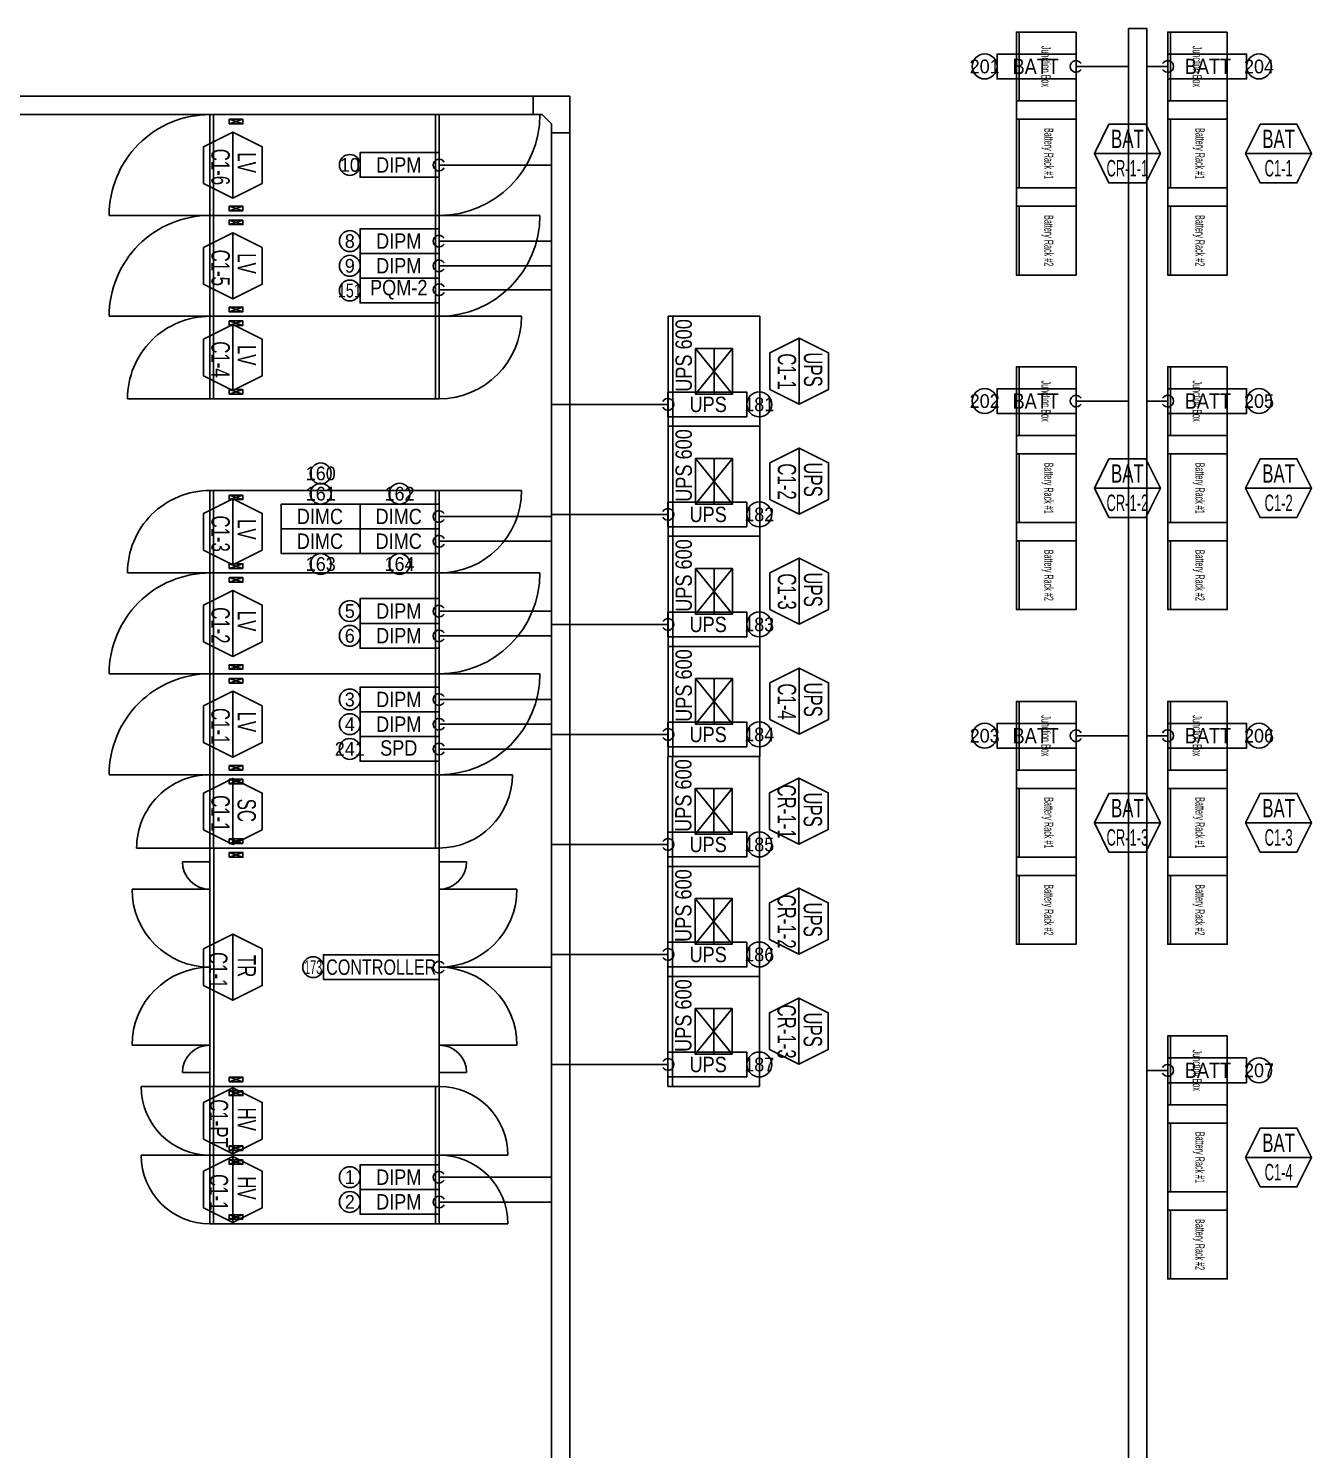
# Model space of a CAD drawing. Header units: millimetres. Extents: x 89450 to 753248, y -530175 to 1209785.
# Drawn here: x 119874 to 133874, y -228256 to -212755 of the extents above; entities that cross this region are included whole.
import ezdxf
from ezdxf.enums import TextEntityAlignment as Align

# ---------------------------------------------------------------- set-up
doc = ezdxf.new("R2010")
doc.units = ezdxf.units.MM
doc.header["$LTSCALE"] = 150
for name, color, linetype in [('------00 Switch Gear', 3, 'Continuous'), ('------00 Switch Gear_Number', 1, 'Continuous'), ('-----29 Indicator', 1, 'Continuous'), ('-----99 EPMS CABLE DUCT', 4, 'Continuous'), ('-----99 EPMS CONDUIT', 4, 'Continuous'), ('-----99 EPMS DEVICE', 3, 'Continuous'), ('e-panel-name', 7, 'Continuous')]:
    doc.layers.add(name, color=color, linetype=linetype)
doc.layers.add('NOPLOT', color=191, linetype='Continuous', plot=False)
doc.styles.add('ELEC', font='')
doc.styles.get('ELEC').set_extended_font_data('Dotum')

# ---------------------------------------------------------------- blocks, each defined once
blk = doc.blocks.new('A$C2e8f9a8b')
at = {"color": 0}
blk.add_line((30, 750), (30, 0), dxfattribs=at)
blk.add_lwpolyline([(650, 0), (0, 0), (0, 750), (650, 750)], close=True, dxfattribs=at)
blk = doc.blocks.new('UPS 600kV')
at = {"layer": '------00 Switch Gear', "color": 161}
blk.add_line((800, 850), (-402, 850), dxfattribs=at)
blk.add_lwpolyline([(798, -100), (-402, -100), (-402, 900), (798, 900)], close=True, dxfattribs=at)
at = {"layer": 'NOPLOT', "color": 161}
for p, q in [((-52, 199), (448, 601)), ((448, 199), (-52, 601)), ((-52, 400), (448, 400))]:
    blk.add_line(p, q, dxfattribs=at)
blk.add_lwpolyline([(448, 601), (448, 199), (-52, 199), (-52, 601)], close=True, dxfattribs=at)
at = {"layer": 'NOPLOT', "color": 161, "style": 'ELEC', "width": 0.85}
blk.add_text('UPS 600', height=178.2, dxfattribs=at).set_placement((-26, 731), align=Align.MIDDLE_LEFT)
blk = doc.blocks.new('750X2500')
at = {"layer": '------00 Switch Gear', "color": 161}
for p, q in [((-3250, 750), (-2458, 750)), ((-2460, 750), (-2460, 0)), ((-210, 700), (-360, 650)), ((-360, 700), (-210, 650)), ((-40, 750), (-40, 0)), ((-210, 50), (-360, 100)), ((-360, 50), (-210, 100)), ((750, 0), (-42, 0))]:
    blk.add_line(p, q, dxfattribs=at)
for points in [[(-2500, 750), (-2500, 0), (0, 0), (0, 750)], [(-360, 700), (-210, 700), (-210, 650), (-360, 650)], [(-360, 50), (-210, 50), (-210, 100), (-360, 100)]]:
    blk.add_lwpolyline(points, close=True, dxfattribs=at)
for centre, start, end in [((-2500, 750), 180, 270), ((0, 0), 0, 90)]:
    blk.add_arc(centre, 750, start, end, dxfattribs=at)
blk = doc.blocks.new('800X2500')
at = {"layer": '------00 Switch Gear', "color": 161}
for p, q in [((-2460, 800), (-2460, 0)), ((800, 800), (-42, 800)), ((-40, 800), (-40, 0)), ((-210, 750), (-360, 700)), ((-360, 750), (-210, 700)), ((-3300, 0), (-2458, 0)), ((-210, 50), (-360, 100)), ((-360, 50), (-210, 100))]:
    blk.add_line(p, q, dxfattribs=at)
for points in [[(-2500, 800), (-2500, 0), (0, 0), (0, 800)], [(-360, 750), (-210, 750), (-210, 700), (-360, 700)], [(-360, 50), (-210, 50), (-210, 100), (-360, 100)]]:
    blk.add_lwpolyline(points, close=True, dxfattribs=at)
for centre, start, end in [((-2500, 0), 90, 180), ((0, 800), 270, 0)]:
    blk.add_arc(centre, 800, start, end, dxfattribs=at)
blk = doc.blocks.new('1100X2500')
at = {"layer": '------00 Switch Gear', "color": 161}
for p, q in [((-2460, 1100), (-2460, 0)), ((1100, 1100), (-42, 1100)), ((-40, 1100), (-40, 0)), ((-210, 1050), (-360, 1000)), ((-360, 1050), (-210, 1000)), ((-3600, 0), (-2458, 0)), ((-210, 50), (-360, 100)), ((-360, 50), (-210, 100))]:
    blk.add_line(p, q, dxfattribs=at)
at = {"layer": '------00 Switch Gear', "color": 161, "elevation": 0}
for points in [[(-2500, 1100), (-2500, 0), (0, 0), (0, 1100)], [(-360, 1050), (-210, 1050), (-210, 1000), (-360, 1000)], [(-360, 50), (-210, 50), (-210, 100), (-360, 100)]]:
    blk.add_lwpolyline(points, close=True, dxfattribs=at)
at = {"layer": '------00 Switch Gear', "color": 161}
for centre, start, end in [((-2500, 0), 90, 180), ((0, 1100), 270, 0)]:
    blk.add_arc(centre, 1100, start, end, dxfattribs=at)
blk = doc.blocks.new('900X2500')
at = {"layer": '------00 Switch Gear', "color": 161}
for p, q in [((-2460, 900), (-2460, 0)), ((-210, 850), (-360, 800)), ((-360, 850), (-210, 800)), ((900, 900), (-42, 900)), ((-40, 900), (-40, 0)), ((-3400, 0), (-2458, 0)), ((-210, 50), (-360, 100)), ((-360, 50), (-210, 100))]:
    blk.add_line(p, q, dxfattribs=at)
at = {"layer": '------00 Switch Gear', "color": 161, "elevation": 0}
for points in [[(-2500, 900), (-2500, 0), (0, 0), (0, 900)], [(-360, 850), (-210, 850), (-210, 800), (-360, 800)], [(-360, 50), (-210, 50), (-210, 100), (-360, 100)]]:
    blk.add_lwpolyline(points, close=True, dxfattribs=at)
at = {"layer": '------00 Switch Gear', "color": 161}
for centre, start, end in [((-2500, 0), 90, 180), ((0, 900), 270, 0)]:
    blk.add_arc(centre, 900, start, end, dxfattribs=at)

msp = doc.modelspace()

# ---------------------------------------------------------------- linework, layer by layer
at = {"layer": '------00 Switch Gear', "color": 161}
for p, q in [((121896, -224295, 0), (121896, -221695, 0)), ((122214, -221795, 0), (122064, -221745, 0)), ((122214, -221745, 0), (122064, -221795, 0)), ((121554, -221845, 0), (121854, -221845, 0)), ((124654, -221845, 0), (124354, -221845, 0)), ((121854, -222145, 0), (121004, -222145, 0)), ((124354, -222145, 0), (125204, -222145, 0)), ((121854, -223845, 0), (121004, -223845, 0)), ((124354, -223845, 0), (125204, -223845, 0)), ((121854, -224145, 0), (121554, -224145, 0)), ((124354, -224145, 0), (124654, -224145, 0)), ((122214, -224245, 0), (122064, -224195, 0)), ((122214, -224195, 0), (122064, -224245, 0))]:
    msp.add_line(p, q, dxfattribs=at)
at = {"layer": '------00 Switch Gear', "color": 161, "elevation": 0}
for points in [[(131304, -212795), (130654, -212795), (130654, -215445), (131304, -215445)], [(131304, -216445), (130654, -216445), (130654, -219095), (131304, -219095)], [(132954, -216445), (132304, -216445), (132304, -219095), (132954, -219095)], [(131304, -220095), (130654, -220095), (130654, -222745), (131304, -222745)], [(132954, -220095), (132304, -220095), (132304, -222745), (132954, -222745)], [(121854, -224295), (121854, -221695), (124354, -221695), (124354, -224295)], [(122064, -221795), (122064, -221745), (122214, -221745), (122214, -221795)], [(132954, -223745), (132304, -223745), (132304, -226395), (132954, -226395)], [(122064, -224245), (122064, -224195), (122214, -224195), (122214, -224245)]]:
    msp.add_lwpolyline(points, close=True, dxfattribs=at)
at = {"layer": '------00 Switch Gear', "color": 161}
msp.add_lwpolyline([(132954, -212795), (132304, -212795), (132304, -215445), (132954, -215445)], close=True, dxfattribs=at)
for centre, radius, start, end in [((121854, -221845, 0), 300, 180, 270), ((124354, -221845, 0), 300, 270, 0), ((121854, -222145, 0), 850, 180, 270), ((124354, -222145, 0), 850, 270, 0), ((121854, -223845, 0), 850, 90, 180), ((124354, -223845, 0), 850, 0, 90), ((121854, -224145, 0), 300, 90, 180), ((124354, -224145, 0), 300, 0, 90)]:
    msp.add_arc(centre, radius, start, end, dxfattribs=at)
at = {"layer": '------00 Switch Gear_Number', "color": 1}
for points in [[(122104, -213885), (122104, -214605), (122424, -214445), (122424, -214045), (122104, -213885), (121784, -214045), (121784, -214445), (122104, -214605)], [(122104, -214985), (122104, -215705), (122424, -215545), (122424, -215145), (122104, -214985), (121784, -215145), (121784, -215545), (122104, -215705)], [(122104, -215985), (122104, -216705), (122424, -216545), (122424, -216145), (122104, -215985), (121784, -216145), (121784, -216545), (122104, -216705)], [(128284, -216132), (128284, -216852), (127964, -216693), (127964, -216292), (128284, -216132), (128604, -216292), (128604, -216693), (128284, -216852)], [(128284, -217332), (128284, -218052), (127964, -217893), (127964, -217492), (128284, -217332), (128604, -217492), (128604, -217893), (128284, -218052)], [(122104, -217885), (122104, -218605), (122424, -218445), (122424, -218045), (122104, -217885), (121784, -218045), (121784, -218445), (122104, -218605)], [(128284, -218532), (128284, -219252), (127964, -219093), (127964, -218692), (128284, -218532), (128604, -218692), (128604, -219093), (128284, -219252)], [(122104, -218885), (122104, -219605), (122424, -219445), (122424, -219045), (122104, -218885), (121784, -219045), (121784, -219445), (122104, -219605)], [(128284, -219732), (128284, -220452), (127964, -220293), (127964, -219892), (128284, -219732), (128604, -219892), (128604, -220293), (128284, -220452)], [(122104, -219985), (122104, -220705), (122424, -220545), (122424, -220145), (122104, -219985), (121784, -220145), (121784, -220545), (122104, -220705)], [(122104, -220935), (122104, -221655), (122424, -221495), (122424, -221095), (122104, -220935), (121784, -221095), (121784, -221495), (122104, -221655)], [(128280, -220932), (128280, -221652), (127960, -221493), (127960, -221092), (128280, -220932), (128600, -221092), (128600, -221493), (128280, -221652)], [(128280, -222132), (128280, -222852), (127960, -222693), (127960, -222292), (128280, -222132), (128600, -222292), (128600, -222693), (128280, -222852)], [(128280, -223332), (128280, -224052), (127960, -223893), (127960, -223492), (128280, -223332), (128600, -223492), (128600, -223893), (128280, -224052)]]:
    msp.add_lwpolyline(points, dxfattribs=at)
at = {"layer": '------00 Switch Gear_Number', "elevation": 0}
for points in [[(132224, -214120), (131504, -214120), (131663, -213800), (132064, -213800), (132224, -214120), (132064, -214440), (131663, -214440), (131504, -214120)], [(132224, -217770), (131504, -217770), (131663, -217450), (132064, -217450), (132224, -217770), (132064, -218090), (131663, -218090), (131504, -217770)], [(133874, -217770), (133154, -217770), (133313, -217450), (133714, -217450), (133874, -217770), (133714, -218090), (133313, -218090), (133154, -217770)], [(132224, -221420), (131504, -221420), (131663, -221100), (132064, -221100), (132224, -221420), (132064, -221740), (131663, -221740), (131504, -221420)], [(133874, -221420), (133154, -221420), (133313, -221100), (133714, -221100), (133874, -221420), (133714, -221740), (133313, -221740), (133154, -221420)], [(133874, -225070), (133154, -225070), (133313, -224750), (133714, -224750), (133874, -225070), (133714, -225390), (133313, -225390), (133154, -225070)]]:
    msp.add_lwpolyline(points, dxfattribs=at)
at = {"layer": '------00 Switch Gear_Number'}
msp.add_lwpolyline([(133874, -214120), (133154, -214120), (133313, -213800), (133714, -213800), (133874, -214120), (133714, -214440), (133313, -214440), (133154, -214120)], dxfattribs=at)
at = {"layer": '------00 Switch Gear_Number', "color": 1, "elevation": 0}
for points in [[(122104, -222635), (122104, -223355), (122424, -223195), (122424, -222795), (122104, -222635), (121784, -222795), (121784, -223195), (122104, -223355)], [(122104, -224310), (122104, -225030), (122424, -224870), (122424, -224470), (122104, -224310), (121784, -224470), (121784, -224870), (122104, -225030)], [(122104, -225060), (122104, -225780), (122424, -225620), (122424, -225220), (122104, -225060), (121784, -225220), (121784, -225620), (122104, -225780)]]:
    msp.add_lwpolyline(points, dxfattribs=at)
at = {"layer": '-----29 Indicator'}
for centre, radius in [((130307, -213170), 136), ((133300, -213170), 136), ((123380, -214244), 114), ((123380, -215075), 114), ((123380, -215344), 114), ((123380, -215614), 114), ((130307, -216820), 136), ((133300, -216820), 136), ((127847, -216856), 136), ((123063, -217609), 114), ((123063, -217830), 114), ((123923, -217830), 114), ((127847, -218056), 136), ((123063, -218597), 114), ((123923, -218597), 114), ((123380, -219110), 114), ((127847, -219256), 136), ((123380, -219380), 114), ((123380, -220075), 114), ((123380, -220344), 114), ((127847, -220456), 136), ((130307, -220470), 136), ((133300, -220470), 136), ((123380, -220614), 114), ((127847, -221656), 136), ((127847, -222856), 136), ((122980, -222994, 0), 114), ((127847, -224056), 136), ((133300, -224120), 136), ((123380, -225285), 114), ((123380, -225555), 114)]:
    msp.add_circle(centre, radius, dxfattribs=at)
at = {"layer": '-----99 EPMS CABLE DUCT'}
for points in [[(131875, -212755), (132075, -212755), (132075, -230856), (131875, -230856)], [(115034, -213495), (125379, -213495), (125379, -213695), (115034, -213695)], [(125579, -213895), (125779, -213895), (125779, -230856), (125579, -230856)]]:
    msp.add_lwpolyline(points, close=True, dxfattribs=at)
msp.add_lwpolyline([(125379, -213695), (125379, -213495), (125779, -213495), (125779, -213895), (125579, -213895), (125579, -213795), (125479, -213695), (125379, -213695)], dxfattribs=at)
at = {"layer": '-----99 EPMS CONDUIT'}
for p, q in [((131304, -213170), (131875, -213170)), ((132304, -213170), (132075, -213170)), ((124354, -214245), (125579, -214245)), ((124354, -215075), (125579, -215075)), ((124354, -215345), (125579, -215345)), ((124354, -215605), (125579, -215605)), ((126850, -216856), (125575, -216856)), ((131304, -216820), (131875, -216820)), ((132304, -216820), (132075, -216820)), ((124354, -218079), (125579, -218079)), ((126850, -218056), (125575, -218056)), ((124354, -218349), (125579, -218349)), ((124354, -219111), (125579, -219111)), ((126850, -219256), (125575, -219256)), ((124354, -219381), (125579, -219381)), ((124354, -220075), (125579, -220075)), ((124354, -220345), (125579, -220345)), ((126850, -220456), (125575, -220456)), ((131304, -220470), (131875, -220470)), ((132304, -220470), (132075, -220470)), ((124354, -220615), (125579, -220615)), ((126850, -221656), (125575, -221656)), ((126850, -222856), (125575, -222856)), ((124354, -222995, 0), (125579, -222995, 0)), ((126850, -224056), (125575, -224056)), ((132304, -224120), (132075, -224120)), ((124354, -225286), (125579, -225286)), ((124354, -225556), (125579, -225556))]:
    msp.add_line(p, q, dxfattribs=at)
for centre, start, end in [((131304, -213170), 30, 330), ((132304, -213170), 210, 150), ((124354, -214245), 30, 330), ((124354, -215075), 30, 330), ((124354, -215345), 30, 330), ((124354, -215605), 30, 330), ((126850, -216856), 210, 150), ((131304, -216820), 30, 330), ((132304, -216820), 210, 150), ((124354, -218079), 30, 330), ((126850, -218056), 210, 150), ((124354, -218349), 30, 330), ((124354, -219111), 30, 330), ((124354, -219381), 30, 330), ((126850, -219256), 210, 150), ((124354, -220075), 30, 330), ((124354, -220345), 30, 330), ((126850, -220456), 210, 150), ((131304, -220470), 30, 330), ((132304, -220470), 210, 150), ((124354, -220615), 30, 330), ((126850, -221656), 210, 150), ((126850, -222856), 210, 150), ((124354, -222995, 0), 30, 330), ((126850, -224056), 210, 150), ((132304, -224120), 210, 150), ((124354, -225286), 30, 330), ((124354, -225556), 30, 330)]:
    msp.add_arc(centre, 63.8, start, end, dxfattribs=at)
at = {"layer": '-----99 EPMS DEVICE', "elevation": 0}
for points in [[(131304, -213035), (130443, -213035), (130443, -213305), (131304, -213305)], [(131304, -216685), (130443, -216685), (130443, -216955), (131304, -216955)], [(132304, -216685), (133164, -216685), (133164, -216955), (132304, -216955)], [(131304, -220335), (130443, -220335), (130443, -220605), (131304, -220605)], [(132304, -220335), (133164, -220335), (133164, -220605), (132304, -220605)], [(132304, -223985), (133164, -223985), (133164, -224255), (132304, -224255)], [(124354, -225150), (123493, -225150), (123493, -225420), (124354, -225420)], [(124354, -225420), (123493, -225420), (123493, -225690), (124354, -225690)]]:
    msp.add_lwpolyline(points, close=True, dxfattribs=at)
at = {"layer": '-----99 EPMS DEVICE'}
for points in [[(132304, -213035), (133164, -213035), (133164, -213305), (132304, -213305)], [(124354, -214109), (123493, -214109), (123493, -214379), (124354, -214379)], [(124354, -214940), (123493, -214940), (123493, -215209), (124354, -215209)], [(124354, -215209), (123493, -215209), (123493, -215479), (124354, -215479)], [(124354, -215479), (123493, -215479), (123493, -215749), (124354, -215749)], [(126850, -216722), (127711, -216722), (127711, -216991), (126850, -216991)], [(123493, -217944), (122633, -217944), (122633, -218213), (123493, -218213)], [(124354, -217944), (123493, -217944), (123493, -218213), (124354, -218213)], [(126850, -217922), (127711, -217922), (127711, -218191), (126850, -218191)], [(123493, -218213), (122633, -218213), (122633, -218483), (123493, -218483)], [(124354, -218213), (123493, -218213), (123493, -218483), (124354, -218483)], [(124354, -218975), (123493, -218975), (123493, -219245), (124354, -219245)], [(126850, -219122), (127711, -219122), (127711, -219391), (126850, -219391)], [(124354, -219245), (123493, -219245), (123493, -219515), (124354, -219515)], [(124354, -219940), (123493, -219940), (123493, -220209), (124354, -220209)], [(124354, -220209), (123493, -220209), (123493, -220479), (124354, -220479)], [(126850, -220322), (127711, -220322), (127711, -220591), (126850, -220591)], [(124354, -220479), (123493, -220479), (123493, -220749), (124354, -220749)], [(126850, -221522), (127711, -221522), (127711, -221791), (126850, -221791)], [(126850, -222722), (127711, -222722), (127711, -222991), (126850, -222991)], [(126850, -223922), (127711, -223922), (127711, -224191), (126850, -224191)]]:
    msp.add_lwpolyline(points, close=True, dxfattribs=at)
at = {"layer": '-----99 EPMS DEVICE', "color": 2, "elevation": 0}
msp.add_lwpolyline([(124354, -222859), (123093, -222859), (123093, -223129), (124354, -223129)], close=True, dxfattribs=at)

# ---------------------------------------------------------------- block references
at = {"layer": '------00 Switch Gear', "color": 161, "xscale": -1, "rotation": 180}
for p in [(130654, -212795), (132304, -212795), (130654, -213745), (132304, -213745), (130654, -214695), (132304, -214695), (130654, -216445), (132304, -216445), (130654, -217395), (132304, -217395), (130654, -218345), (132304, -218345), (130654, -220095), (132304, -220095), (130654, -221045), (132304, -221045), (130654, -221995), (132304, -221995), (132304, -223745), (132304, -224695), (132304, -225645)]:
    msp.add_blockref('A$C2e8f9a8b', p, dxfattribs=at)
at = {"layer": '------00 Switch Gear', "rotation": 90}
for p in [(127754, -216693), (127754, -217893), (127754, -219093), (127754, -220293), (127750, -221493), (127750, -222693), (127750, -223893)]:
    msp.add_blockref('UPS 600kV', p, dxfattribs=at)
at = {"layer": 'e-panel-name', "rotation": 180}
for name, p in [('1100X2500', (121854, -213695)), ('1100X2500', (121854, -214795)), ('900X2500', (121854, -215895)), ('900X2500', (121854, -217795)), ('1100X2500', (121854, -218695)), ('1100X2500', (121854, -219795)), ('800X2500', (121854, -220895)), ('750X2500', (121854, -224295)), ('750X2500', (121854, -225045))]:
    msp.add_blockref(name, p, dxfattribs=at)

# ---------------------------------------------------------------- texts
at = {"layer": '------00 Switch Gear', "color": 161, "style": 'ELEC', "width": 0.6}
for s, p in [('Junction Box', (130976, -213170)), ('Junction Box', (132626, -213170)), ('Battery Rack #1', (131007, -214120)), ('Battery Rack #1', (132657, -214120)), ('Battery Rack #2', (131007, -215070)), ('Battery Rack #2', (132657, -215070)), ('Junction Box', (130976, -216820)), ('Junction Box', (132626, -216820)), ('Battery Rack #1', (131007, -217770)), ('Battery Rack #1', (132657, -217770)), ('Battery Rack #2', (131007, -218720)), ('Battery Rack #2', (132657, -218720)), ('Junction Box', (130976, -220470)), ('Junction Box', (132626, -220470)), ('Battery Rack #1', (131007, -221420)), ('Battery Rack #1', (132657, -221420)), ('Battery Rack #2', (131007, -222370)), ('Battery Rack #2', (132657, -222370)), ('Junction Box', (132626, -224120)), ('Battery Rack #1', (132657, -225070)), ('Battery Rack #2', (132657, -226020))]:
    msp.add_text(s, height=100, rotation=270, dxfattribs=at).set_placement(p, align=Align.MIDDLE_CENTER)
at = {"layer": '------00 Switch Gear_Number', "color": 0, "style": 'ELEC'}
for s, height, width, p in [('BAT', 200, 0.7, (131864, -213960)), ('BAT', 200, 0.7, (133514, -213960)), ('CR-1-1', 180, 0.6, (131864, -214280)), ('C1-1', 180, 0.6, (133514, -214280)), ('BAT', 200, 0.7, (131864, -217610)), ('BAT', 200, 0.7, (133514, -217610)), ('CR-1-2', 180, 0.6, (131864, -217930)), ('C1-2', 180, 0.6, (133514, -217930)), ('BAT', 200, 0.7, (131864, -221260)), ('BAT', 200, 0.7, (133514, -221260)), ('CR-1-3', 180, 0.6, (131864, -221580)), ('C1-3', 180, 0.6, (133514, -221580)), ('BAT', 200, 0.7, (133514, -224910)), ('C1-4', 180, 0.6, (133514, -225230))]:
    msp.add_text(s, height=height, dxfattribs=dict(at, width=width)).set_placement(p, align=Align.MIDDLE_CENTER)
at = {"layer": '------00 Switch Gear_Number', "color": 0, "style": 'ELEC', "width": 0.7}
for s, p in [('C1-6', (121970, -214266)), ('LV', (122255, -214219)), ('C1-5', (121970, -215366)), ('LV', (122255, -215319)), ('C1-4', (121970, -216366)), ('LV', (122255, -216319)), ('C1-1', (128150, -216497)), ('UPS', (128435, -216476)), ('C1-2', (128150, -217697)), ('UPS', (128435, -217676)), ('C1-3', (121970, -218266)), ('LV', (122255, -218219)), ('C1-3', (128150, -218897)), ('UPS', (128435, -218876)), ('C1-2', (121970, -219266)), ('LV', (122255, -219219)), ('C1-4', (128150, -220097)), ('UPS', (128435, -220076)), ('C1-1', (121970, -220366)), ('LV', (122255, -220319)), ('CR-1-1', (128147, -221297)), ('C1-1', (121970, -221316)), ('SC', (122255, -221284)), ('UPS', (128432, -221276)), ('CR-1-2', (128147, -222497)), ('UPS', (128432, -222476)), ('C1-1', (121945, -223028, 0)), ('TR', (122255, -222983, 0)), ('CR-1-3', (128147, -223697)), ('UPS', (128432, -223676)), ('C1-PT', (121952, -224700)), ('HV', (122255, -224653)), ('C1-1', (121952, -225450)), ('HV', (122255, -225403))]:
    msp.add_text(s, height=200, rotation=270, dxfattribs=at).set_placement(p, align=Align.MIDDLE_CENTER)
at = {"layer": '-----29 Indicator', "style": 'ELEC'}
for s, p in [('201', (130307, -213170)), ('202', (130307, -216820)), ('203', (130307, -220470)), ('241', (123380, -220614))]:
    msp.add_text(s, height=150, rotation=360, dxfattribs=at).set_placement(p, align=Align.MIDDLE_CENTER)
for s, p in [('204', (133300, -213170)), ('10', (123380, -214244)), ('8', (123380, -215075)), ('9', (123380, -215344)), ('181', (127847, -216856)), ('205', (133300, -216820)), ('160', (123063, -217609)), ('161', (123063, -217830)), ('162', (123923, -217830)), ('182', (127847, -218056)), ('163', (123063, -218597)), ('164', (123923, -218597)), ('5', (123380, -219110)), ('183', (127847, -219256)), ('6', (123380, -219380)), ('3', (123380, -220075)), ('4', (123380, -220344)), ('184', (127847, -220456)), ('206', (133300, -220470)), ('185', (127847, -221656)), ('186', (127847, -222856)), ('187', (127847, -224056)), ('207', (133300, -224120)), ('1', (123380, -225285)), ('2', (123380, -225555))]:
    msp.add_text(s, height=150, dxfattribs=at).set_placement(p, align=Align.MIDDLE_CENTER)
for s, width, p in [('151', 0.8, (123380, -215614)), ('173', 0.6, (122980, -222994, 0))]:
    msp.add_text(s, height=150, dxfattribs=dict(at, width=width)).set_placement(p, align=Align.MIDDLE_CENTER)
at = {"layer": '-----99 EPMS DEVICE', "style": 'ELEC', "width": 0.9}
for s, p in [('BATT', (130864, -213170)), ('BATT', (130864, -216820)), ('BATT', (130864, -220470)), ('SPD', (123914, -220604))]:
    msp.add_text(s, height=168, rotation=360, dxfattribs=at).set_placement(p, align=Align.MIDDLE)
for s, p in [('BATT', (132743, -213170)), ('DIPM', (123914, -214244)), ('DIPM', (123914, -215074)), ('DIPM', (123914, -215344)), ('PQM-2', (123914, -215604)), ('UPS', (127290, -216856)), ('BATT', (132743, -216820)), ('DIMC', (123054, -218078)), ('DIMC', (123914, -218078)), ('UPS', (127290, -218056)), ('DIMC', (123054, -218348)), ('DIMC', (123914, -218348)), ('DIPM', (123914, -219110)), ('UPS', (127290, -219256)), ('DIPM', (123914, -219379)), ('DIPM', (123914, -220074)), ('DIPM', (123914, -220344)), ('UPS', (127290, -220456)), ('BATT', (132743, -220470)), ('UPS', (127290, -221656)), ('UPS', (127290, -222856)), ('UPS', (127290, -224056)), ('BATT', (132743, -224120)), ('DIPM', (123914, -225285)), ('DIPM', (123914, -225554))]:
    msp.add_text(s, height=168, dxfattribs=at).set_placement(p, align=Align.MIDDLE)
at = {"layer": '-----99 EPMS DEVICE', "color": 2, "style": 'ELEC', "width": 0.8}
msp.add_text('CONTROLLER', height=168, dxfattribs=at).set_placement((123723, -222994, 0), align=Align.MIDDLE_CENTER)

doc.saveas('drawing.dxf')
